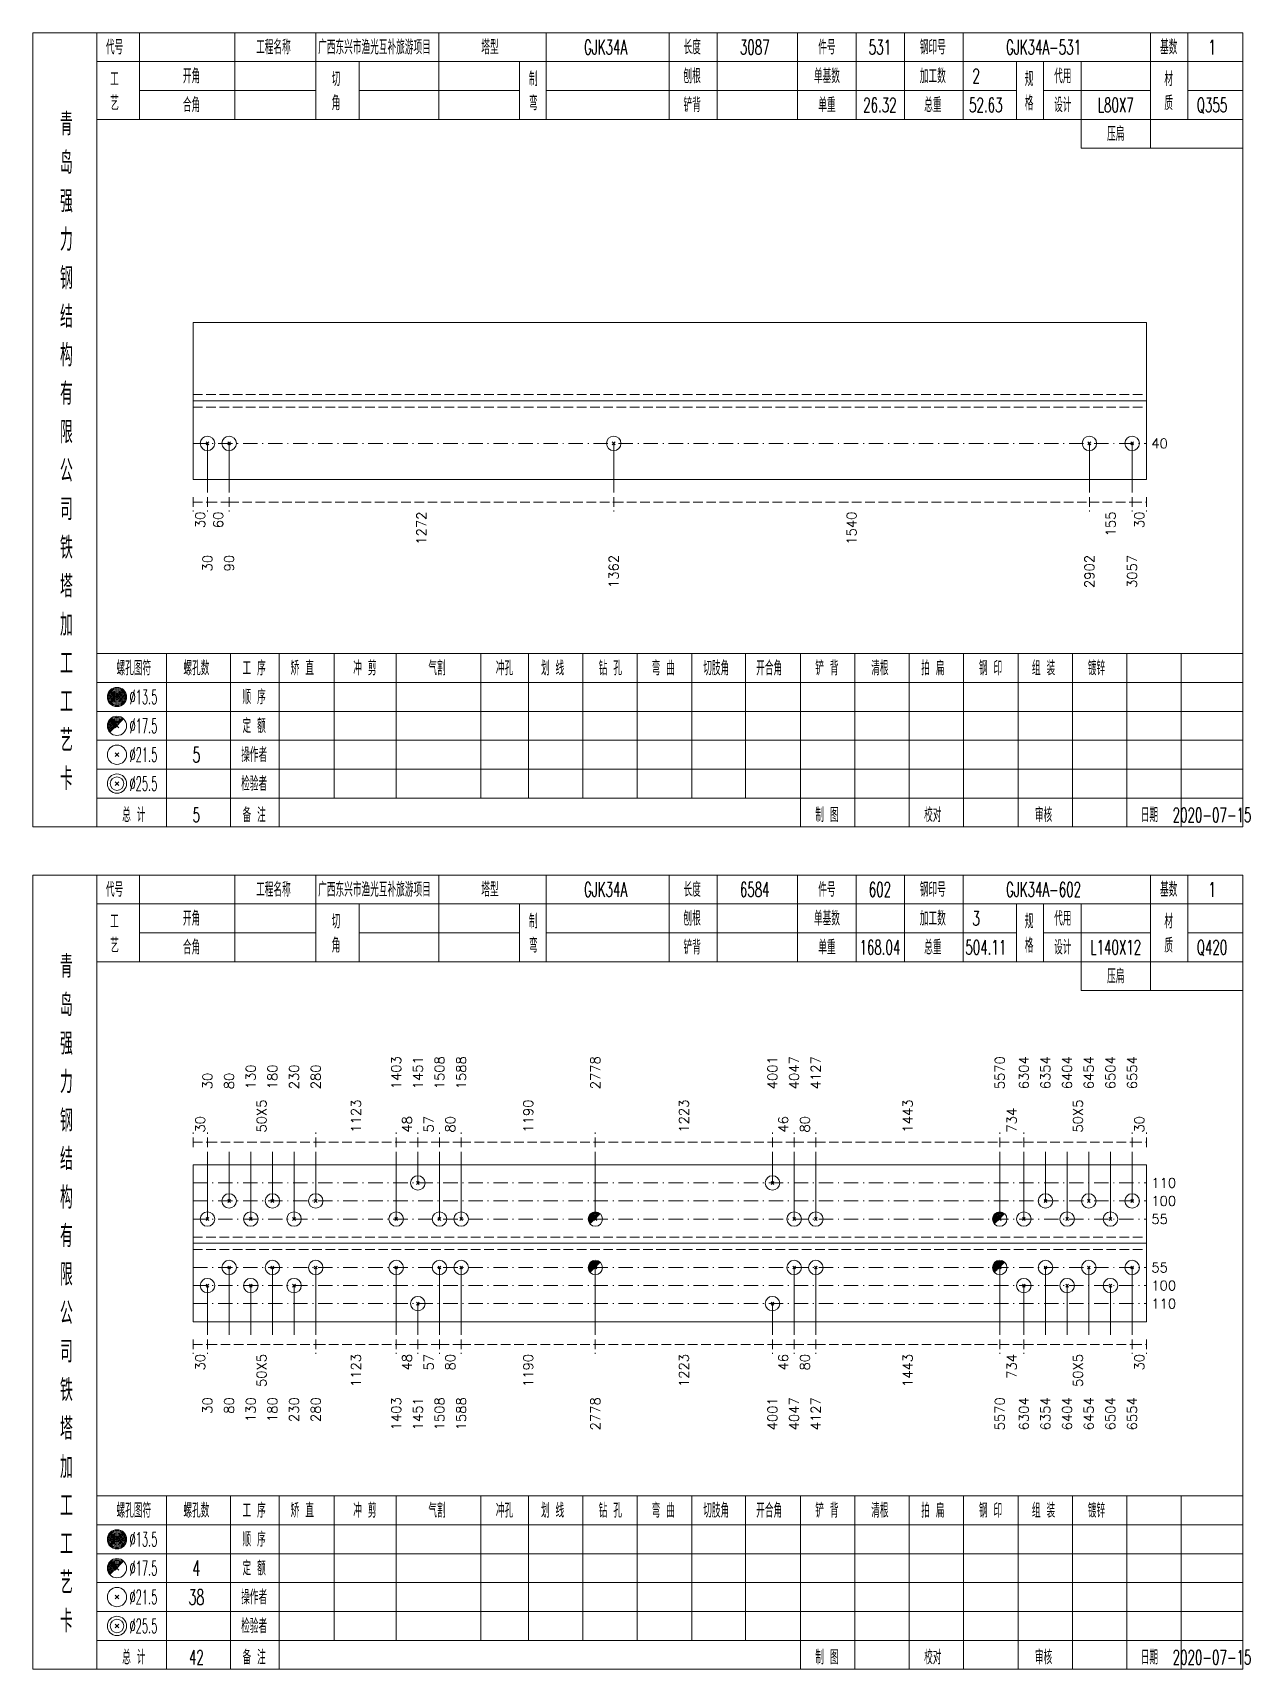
# Model space of a CAD drawing. Extents: x 0 to 2606, y -377 to 6479.
# Drawn here: x 0 to 252.9, y 3850 to 4190 of the extents above; entities that cross this region are included whole.
import ezdxf
from ezdxf.enums import TextEntityAlignment as Align

# ---------------------------------------------------------------- set-up
doc = ezdxf.new("R2010")
doc.units = 0
doc.header["$MEASUREMENT"] = 0
doc.linetypes.add('一点画线', pattern=[5.2, 3, -1, 0.2, -1])
doc.linetypes.add('虚线', pattern=[2.75, 2, -0.75])
doc.layers.get('0').update_dxf_attribs({"linetype": 'CONTINUOUS', "lineweight": 25})
doc.layers.add('1', color=7, linetype='CONTINUOUS', lineweight=25)
doc.layers.add('4', color=7, linetype='CONTINUOUS', lineweight=25)
doc.styles.get("Standard").update_dxf_attribs({"font": 'simplex.shx', "width": 0.7, "height": 3, "bigfont": 'gbhzfs.shx'})

msp = doc.modelspace()

# ---------------------------------------------------------------- linework, layer by layer
at = {"color": 7, "linetype": 'Continuous', "lineweight": 18}
for p, q in [((33.3, 4129.81), (33.3, 4097.19)), ((33.3, 4129.81), (231.4, 4129.81)), ((231.4, 4129.81), (231.4, 4097.19)), ((33.3, 4113.5), (231.4, 4113.5)), ((33.3, 3954.79), (33.3, 3922.21)), ((33.3, 3954.79), (231.4, 3954.79)), ((231.4, 3954.79), (231.4, 3922.21)), ((33.3, 3938.5), (231.4, 3938.5))]:
    msp.add_line(p, q, dxfattribs=at)
at = {"color": 1, "linetype": '虚线', "lineweight": 18}
for p, q in [((33.3, 4114.81), (231.4, 4114.81)), ((33.3, 4112.19), (231.4, 4112.19)), ((33.3, 3939.79), (231.4, 3939.79)), ((33.3, 3937.21), (231.4, 3937.21))]:
    msp.add_line(p, q, dxfattribs=at)
at = {"color": 3, "linetype": '一点画线', "lineweight": 13}
for p, q in [((33.3, 4104.69), (231.4, 4104.69)), ((33.3, 3951.04), (231.4, 3951.04)), ((33.3, 3947.29), (231.4, 3947.29)), ((33.3, 3943.54), (231.4, 3943.54)), ((33.3, 3933.46), (231.4, 3933.46)), ((33.3, 3929.71), (231.4, 3929.71)), ((33.3, 3925.96), (231.4, 3925.96))]:
    msp.add_line(p, q, dxfattribs=at)
at = {"color": 7, "linetype": 'Continuous', "lineweight": 13}
for p, q in [((36.3, 4104.69), (36.3, 4094.5)), ((40.8, 4104.69), (40.8, 4094.5)), ((120.7, 4104.69), (120.7, 4094.5)), ((219.53, 4104.69), (219.53, 4094.5)), ((228.4, 4104.69), (228.4, 4094.5)), ((36.3, 3943.54), (36.3, 3957.5)), ((40.8, 3947.29), (40.8, 3957.5)), ((45.3, 3943.54), (45.3, 3957.5)), ((49.8, 3947.29), (49.8, 3957.5)), ((54.3, 3943.54), (54.3, 3957.5)), ((58.8, 3947.29), (58.8, 3957.5)), ((75.51, 3943.54), (75.51, 3957.5)), ((80.01, 3951.04), (80.01, 3957.5)), ((84.51, 3943.54), (84.51, 3957.5)), ((89.01, 3943.54), (89.01, 3957.5)), ((116.88, 3943.54), (116.88, 3957.5)), ((153.68, 3951.04), (153.68, 3957.5)), ((158.18, 3943.54), (158.18, 3957.5)), ((162.68, 3943.54), (162.68, 3957.5)), ((200.89, 3943.54), (200.89, 3957.5)), ((205.9, 3943.54), (205.9, 3957.5)), ((210.4, 3947.29), (210.4, 3957.5)), ((214.9, 3943.54), (214.9, 3957.5)), ((219.4, 3947.29), (219.4, 3957.5)), ((223.9, 3943.54), (223.9, 3957.5)), ((228.4, 3947.29), (228.4, 3957.5)), ((79.71, 3950.74), (80.31, 3951.34)), ((80.31, 3950.74), (79.71, 3951.34)), ((153.38, 3950.74), (153.98, 3951.34)), ((153.98, 3950.74), (153.38, 3951.34)), ((40.5, 3946.99), (41.1, 3947.59)), ((41.1, 3946.99), (40.5, 3947.59)), ((49.5, 3946.99), (50.1, 3947.59)), ((50.1, 3946.99), (49.5, 3947.59)), ((58.5, 3946.99), (59.1, 3947.59)), ((59.1, 3946.99), (58.5, 3947.59)), ((210.1, 3946.99), (210.7, 3947.59)), ((210.7, 3946.99), (210.1, 3947.59)), ((219.1, 3946.99), (219.7, 3947.59)), ((219.7, 3946.99), (219.1, 3947.59)), ((228.1, 3946.99), (228.7, 3947.59)), ((228.7, 3946.99), (228.1, 3947.59)), ((36, 3943.24), (36.6, 3943.84)), ((36.6, 3943.24), (36, 3943.84)), ((45, 3943.24), (45.6, 3943.84)), ((45.6, 3943.24), (45, 3943.84)), ((54, 3943.24), (54.6, 3943.84)), ((54.6, 3943.24), (54, 3943.84)), ((75.21, 3943.24), (75.81, 3943.84)), ((75.81, 3943.24), (75.21, 3943.84)), ((84.21, 3943.24), (84.81, 3943.84)), ((84.81, 3943.24), (84.21, 3943.84)), ((88.71, 3943.24), (89.31, 3943.84)), ((89.31, 3943.24), (88.71, 3943.84)), ((157.88, 3943.24), (158.48, 3943.84)), ((158.48, 3943.24), (157.88, 3943.84)), ((162.38, 3943.24), (162.98, 3943.84)), ((162.98, 3943.24), (162.38, 3943.84)), ((205.6, 3943.24), (206.2, 3943.84)), ((206.2, 3943.24), (205.6, 3943.84)), ((214.6, 3943.24), (215.2, 3943.84)), ((215.2, 3943.24), (214.6, 3943.84)), ((223.6, 3943.24), (224.2, 3943.84)), ((224.2, 3943.24), (223.6, 3943.84)), ((40.8, 3933.46), (40.8, 3919.5)), ((49.8, 3933.46), (49.8, 3919.5)), ((58.8, 3933.46), (58.8, 3919.5)), ((75.51, 3933.46), (75.51, 3919.5)), ((84.51, 3933.46), (84.51, 3919.5)), ((89.01, 3933.46), (89.01, 3919.5)), ((116.88, 3933.46), (116.88, 3919.5)), ((158.18, 3933.46), (158.18, 3919.5)), ((162.68, 3933.46), (162.68, 3919.5)), ((200.89, 3933.46), (200.89, 3919.5)), ((210.4, 3933.46), (210.4, 3919.5)), ((219.4, 3933.46), (219.4, 3919.5)), ((228.4, 3933.46), (228.4, 3919.5)), ((36.3, 3929.71), (36.3, 3919.5)), ((45.3, 3929.71), (45.3, 3919.5)), ((54.3, 3929.71), (54.3, 3919.5)), ((205.9, 3929.71), (205.9, 3919.5)), ((214.9, 3929.71), (214.9, 3919.5)), ((223.9, 3929.71), (223.9, 3919.5)), ((80.01, 3925.96), (80.01, 3919.5)), ((153.68, 3925.96), (153.68, 3919.5))]:
    msp.add_line(p, q, dxfattribs=at)
at = {"color": 8, "linetype": '虚线', "lineweight": 9}
for p, q in [((33.3, 4093.5), (33.3, 4090.5)), ((33.3, 4092.5), (36.3, 4092.5)), ((36.3, 4093.5), (36.3, 4090.5)), ((36.3, 4093.5), (36.3, 4090.5)), ((36.3, 4092.5), (40.8, 4092.5)), ((40.8, 4093.5), (40.8, 4090.5)), ((40.8, 4093.5), (40.8, 4090.5)), ((40.8, 4092.5), (120.7, 4092.5)), ((120.7, 4093.5), (120.7, 4090.5)), ((120.7, 4093.5), (120.7, 4090.5)), ((120.7, 4092.5), (219.53, 4092.5)), ((219.53, 4093.5), (219.53, 4090.5)), ((219.53, 4093.5), (219.53, 4090.5)), ((219.53, 4092.5), (228.4, 4092.5)), ((228.4, 4093.5), (228.4, 4090.5)), ((228.4, 4093.5), (228.4, 4090.5)), ((228.4, 4092.5), (231.4, 4092.5)), ((231.4, 4093.5), (231.4, 4090.5)), ((33.3, 3958.5), (33.3, 3961.5)), ((36.3, 3958.5), (36.3, 3961.5)), ((36.3, 3958.5), (36.3, 3961.5)), ((58.8, 3958.5), (58.8, 3961.5)), ((58.8, 3958.5), (58.8, 3961.5)), ((75.51, 3958.5), (75.51, 3961.5)), ((75.51, 3958.5), (75.51, 3961.5)), ((80.01, 3958.5), (80.01, 3961.5)), ((80.01, 3958.5), (80.01, 3961.5)), ((84.51, 3958.5), (84.51, 3961.5)), ((84.51, 3958.5), (84.51, 3961.5)), ((89.01, 3958.5), (89.01, 3961.5)), ((89.01, 3958.5), (89.01, 3961.5)), ((116.88, 3958.5), (116.88, 3961.5)), ((116.88, 3958.5), (116.88, 3961.5)), ((153.68, 3958.5), (153.68, 3961.5)), ((153.68, 3958.5), (153.68, 3961.5)), ((158.18, 3958.5), (158.18, 3961.5)), ((158.18, 3958.5), (158.18, 3961.5)), ((162.68, 3958.5), (162.68, 3961.5)), ((162.68, 3958.5), (162.68, 3961.5)), ((200.89, 3958.5), (200.89, 3961.5)), ((200.89, 3958.5), (200.89, 3961.5)), ((205.9, 3958.5), (205.9, 3961.5)), ((205.9, 3958.5), (205.9, 3961.5)), ((228.4, 3958.5), (228.4, 3961.5)), ((228.4, 3958.5), (228.4, 3961.5)), ((231.4, 3958.5), (231.4, 3961.5)), ((33.3, 3959.5), (36.3, 3959.5)), ((36.3, 3959.5), (58.8, 3959.5)), ((58.8, 3959.5), (75.51, 3959.5)), ((75.51, 3959.5), (80.01, 3959.5)), ((80.01, 3959.5), (84.51, 3959.5)), ((84.51, 3959.5), (89.01, 3959.5)), ((89.01, 3959.5), (116.88, 3959.5)), ((116.88, 3959.5), (153.68, 3959.5)), ((153.68, 3959.5), (158.18, 3959.5)), ((158.18, 3959.5), (162.68, 3959.5)), ((162.68, 3959.5), (200.89, 3959.5)), ((200.89, 3959.5), (205.9, 3959.5)), ((205.9, 3959.5), (228.4, 3959.5)), ((228.4, 3959.5), (231.4, 3959.5)), ((33.3, 3918.5), (33.3, 3915.5)), ((33.3, 3917.5), (36.3, 3917.5)), ((36.3, 3918.5), (36.3, 3915.5)), ((36.3, 3918.5), (36.3, 3915.5)), ((36.3, 3917.5), (58.8, 3917.5)), ((58.8, 3918.5), (58.8, 3915.5)), ((58.8, 3918.5), (58.8, 3915.5)), ((58.8, 3917.5), (75.51, 3917.5)), ((75.51, 3918.5), (75.51, 3915.5)), ((75.51, 3918.5), (75.51, 3915.5)), ((75.51, 3917.5), (80.01, 3917.5)), ((80.01, 3918.5), (80.01, 3915.5)), ((80.01, 3918.5), (80.01, 3915.5)), ((80.01, 3917.5), (84.51, 3917.5)), ((84.51, 3918.5), (84.51, 3915.5)), ((84.51, 3918.5), (84.51, 3915.5)), ((84.51, 3917.5), (89.01, 3917.5)), ((89.01, 3918.5), (89.01, 3915.5)), ((89.01, 3918.5), (89.01, 3915.5)), ((89.01, 3917.5), (116.88, 3917.5)), ((116.88, 3918.5), (116.88, 3915.5)), ((116.88, 3918.5), (116.88, 3915.5)), ((116.88, 3917.5), (153.68, 3917.5)), ((153.68, 3918.5), (153.68, 3915.5)), ((153.68, 3918.5), (153.68, 3915.5)), ((153.68, 3917.5), (158.18, 3917.5)), ((158.18, 3918.5), (158.18, 3915.5)), ((158.18, 3918.5), (158.18, 3915.5)), ((158.18, 3917.5), (162.68, 3917.5)), ((162.68, 3918.5), (162.68, 3915.5)), ((162.68, 3918.5), (162.68, 3915.5)), ((162.68, 3917.5), (200.89, 3917.5)), ((200.89, 3918.5), (200.89, 3915.5)), ((200.89, 3918.5), (200.89, 3915.5)), ((200.89, 3917.5), (205.9, 3917.5)), ((205.9, 3918.5), (205.9, 3915.5)), ((205.9, 3918.5), (205.9, 3915.5)), ((205.9, 3917.5), (228.4, 3917.5)), ((228.4, 3918.5), (228.4, 3915.5)), ((228.4, 3918.5), (228.4, 3915.5)), ((228.4, 3917.5), (231.4, 3917.5)), ((231.4, 3918.5), (231.4, 3915.5))]:
    msp.add_line(p, q, dxfattribs=at)
at = {"color": 7, "linetype": 'Continuous', "lineweight": 0}
for p, q in [((116.58, 3943.24), (117.18, 3943.84)), ((116.58, 3943.84), (117.18, 3943.24)), ((200.59, 3943.24), (201.19, 3943.84)), ((200.59, 3943.84), (201.19, 3943.24))]:
    msp.add_line(p, q, dxfattribs=at)
at = {"color": 7, "linetype": 'Continuous', "lineweight": 13}
for centre in [(80.01, 3951.04), (153.68, 3951.04), (40.8, 3947.29), (49.8, 3947.29), (58.8, 3947.29), (210.4, 3947.29), (219.4, 3947.29), (228.4, 3947.29), (36.3, 3943.54), (45.3, 3943.54), (54.3, 3943.54), (75.51, 3943.54), (84.51, 3943.54), (89.01, 3943.54), (116.88, 3943.54), (158.18, 3943.54), (162.68, 3943.54), (200.89, 3943.54), (205.9, 3943.54), (214.9, 3943.54), (223.9, 3943.54)]:
    msp.add_circle(centre, 1.5, dxfattribs=at)
for centre, radius in [((116.88, 3943.54), 1.35), ((116.88, 3943.54), 1.2), ((116.88, 3943.54), 1.05), ((116.88, 3943.54), 0.9), ((116.88, 3943.54), 0.75), ((116.88, 3943.54), 0.6), ((200.89, 3943.54), 1.35), ((200.89, 3943.54), 1.2), ((200.89, 3943.54), 1.05), ((200.89, 3943.54), 0.9), ((200.89, 3943.54), 0.75), ((200.89, 3943.54), 0.6), ((116.88, 3943.54), 0.45), ((116.88, 3943.54), 0.3), ((116.88, 3943.54), 0.15), ((200.89, 3943.54), 0.45), ((200.89, 3943.54), 0.3), ((200.89, 3943.54), 0.15)]:
    msp.add_arc(centre, radius, 45, 225, dxfattribs=at)
at = {"layer": '1', "color": 7, "linetype": 'Continuous', "lineweight": 13}
for p, q in [((36, 4104.39), (36.6, 4104.99)), ((36.6, 4104.39), (36, 4104.99)), ((40.5, 4104.39), (41.1, 4104.99)), ((41.1, 4104.39), (40.5, 4104.99)), ((120.4, 4104.39), (121, 4104.99)), ((121, 4104.39), (120.4, 4104.99)), ((219.23, 4104.39), (219.83, 4104.99)), ((219.83, 4104.39), (219.23, 4104.99)), ((228.1, 4104.39), (228.7, 4104.99)), ((228.7, 4104.39), (228.1, 4104.99)), ((40.5, 3933.16), (41.1, 3933.76)), ((41.1, 3933.16), (40.5, 3933.76)), ((49.5, 3933.16), (50.1, 3933.76)), ((50.1, 3933.16), (49.5, 3933.76)), ((58.5, 3933.16), (59.1, 3933.76)), ((59.1, 3933.16), (58.5, 3933.76)), ((75.21, 3933.16), (75.81, 3933.76)), ((75.81, 3933.16), (75.21, 3933.76)), ((84.21, 3933.16), (84.81, 3933.76)), ((84.81, 3933.16), (84.21, 3933.76)), ((88.71, 3933.16), (89.31, 3933.76)), ((89.31, 3933.16), (88.71, 3933.76)), ((157.88, 3933.16), (158.48, 3933.76)), ((158.48, 3933.16), (157.88, 3933.76)), ((162.38, 3933.16), (162.98, 3933.76)), ((162.98, 3933.16), (162.38, 3933.76)), ((210.1, 3933.16), (210.7, 3933.76)), ((210.7, 3933.16), (210.1, 3933.76)), ((219.1, 3933.16), (219.7, 3933.76)), ((219.7, 3933.16), (219.1, 3933.76)), ((228.1, 3933.16), (228.7, 3933.76)), ((228.7, 3933.16), (228.1, 3933.76)), ((36, 3929.41), (36.6, 3930.01)), ((36.6, 3929.41), (36, 3930.01)), ((45, 3929.41), (45.6, 3930.01)), ((45.6, 3929.41), (45, 3930.01)), ((54, 3929.41), (54.6, 3930.01)), ((54.6, 3929.41), (54, 3930.01)), ((205.6, 3929.41), (206.2, 3930.01)), ((206.2, 3929.41), (205.6, 3930.01)), ((214.6, 3929.41), (215.2, 3930.01)), ((215.2, 3929.41), (214.6, 3930.01)), ((223.6, 3929.41), (224.2, 3930.01)), ((224.2, 3929.41), (223.6, 3930.01)), ((79.71, 3925.66), (80.31, 3926.26)), ((80.31, 3925.66), (79.71, 3926.26)), ((153.38, 3925.66), (153.98, 3926.26)), ((153.98, 3925.66), (153.38, 3926.26))]:
    msp.add_line(p, q, dxfattribs=at)
at = {"layer": '1', "color": 7, "linetype": 'Continuous', "lineweight": 18}
for p, q in [((33.3, 4097.19), (231.4, 4097.19)), ((33.3, 3922.21), (231.4, 3922.21))]:
    msp.add_line(p, q, dxfattribs=at)
at = {"layer": '1', "color": 7, "linetype": 'Continuous', "lineweight": 0}
for p, q in [((116.58, 3933.16), (117.18, 3933.76)), ((116.58, 3933.76), (117.18, 3933.16)), ((200.59, 3933.16), (201.19, 3933.76)), ((200.59, 3933.76), (201.19, 3933.16))]:
    msp.add_line(p, q, dxfattribs=at)
at = {"layer": '1', "color": 7, "linetype": 'Continuous', "lineweight": 13}
for centre in [(36.3, 4104.69), (40.8, 4104.69), (120.7, 4104.69), (219.53, 4104.69), (228.4, 4104.69), (40.8, 3933.46), (49.8, 3933.46), (58.8, 3933.46), (75.51, 3933.46), (84.51, 3933.46), (89.01, 3933.46), (116.88, 3933.46), (158.18, 3933.46), (162.68, 3933.46), (200.89, 3933.46), (210.4, 3933.46), (219.4, 3933.46), (228.4, 3933.46), (36.3, 3929.71), (45.3, 3929.71), (54.3, 3929.71), (205.9, 3929.71), (214.9, 3929.71), (223.9, 3929.71), (80.01, 3925.96), (153.68, 3925.96)]:
    msp.add_circle(centre, 1.5, dxfattribs=at)
for centre, radius in [((116.88, 3933.46), 1.35), ((116.88, 3933.46), 1.2), ((116.88, 3933.46), 1.05), ((116.88, 3933.46), 0.9), ((116.88, 3933.46), 0.75), ((116.88, 3933.46), 0.6), ((116.88, 3933.46), 0.45), ((200.89, 3933.46), 1.35), ((200.89, 3933.46), 1.2), ((200.89, 3933.46), 1.05), ((200.89, 3933.46), 0.9), ((200.89, 3933.46), 0.75), ((200.89, 3933.46), 0.6), ((200.89, 3933.46), 0.45), ((116.88, 3933.46), 0.3), ((116.88, 3933.46), 0.15), ((200.89, 3933.46), 0.3), ((200.89, 3933.46), 0.15)]:
    msp.add_arc(centre, radius, 45, 225, dxfattribs=at)
at = {"layer": '4', "color": 1, "linetype": 'Continuous', "lineweight": 18}
for p, q in [((13.3, 4025), (13.3, 4190)), ((22.2, 4172), (22.2, 4190)), ((42, 4172), (42, 4190)), ((58.8, 4172), (58.8, 4190)), ((84.4, 4172), (84.4, 4190)), ((106.7, 4172), (106.7, 4190)), ((132.2, 4172), (132.2, 4190)), ((142.2, 4172), (142.2, 4190)), ((158.9, 4172), (158.9, 4190)), ((171.1, 4172), (171.1, 4190)), ((181.1, 4172), (181.1, 4190)), ((193.3, 4172), (193.3, 4190)), ((232.2, 4166), (232.2, 4190)), ((240, 4172), (240, 4190)), ((13.3, 4184), (251.4, 4184)), ((67.8, 4172), (67.8, 4184)), ((101.1, 4172), (101.1, 4184)), ((204.4, 4172), (204.4, 4184)), ((210, 4172), (210, 4184)), ((217.8, 4166), (217.8, 4184)), ((22.2, 4178), (58.8, 4178)), ((67.8, 4178), (101.1, 4178)), ((106.7, 4178), (204.4, 4178)), ((210, 4178), (232.2, 4178)), ((240, 4178), (251.4, 4178)), ((13.3, 4172), (251.4, 4172)), ((217.8, 4166), (251.4, 4166)), ((13.3, 4061), (251.4, 4061)), ((27.8, 4025), (27.8, 4061)), ((41.1, 4025), (41.1, 4061)), ((51.2, 4025), (51.2, 4061)), ((62.6, 4031), (62.6, 4061)), ((75.5, 4031), (75.5, 4061)), ((93.1, 4031), (93.1, 4061)), ((103, 4031), (103, 4061)), ((114.3, 4031), (114.3, 4061)), ((125.6, 4031), (125.6, 4061)), ((136.9, 4031), (136.9, 4061)), ((148.1, 4031), (148.1, 4061)), ((159.5, 4031), (159.5, 4061)), ((170.8, 4031), (170.8, 4061)), ((182.1, 4031), (182.1, 4061)), ((193.4, 4031), (193.4, 4061)), ((204.7, 4031), (204.7, 4061)), ((216, 4031), (216, 4061)), ((227.3, 4031), (227.3, 4061)), ((238.6, 4031), (238.6, 4061)), ((13.3, 4055), (251.4, 4055)), ((13.3, 4049), (251.4, 4049)), ((13.3, 4043), (251.4, 4043)), ((13.3, 4037), (251.4, 4037)), ((13.3, 4031), (251.4, 4031)), ((159.5, 4025), (159.5, 4031)), ((170.8, 4025), (170.8, 4031)), ((182.1, 4025), (182.1, 4031)), ((193.4, 4025), (193.4, 4031)), ((204.7, 4025), (204.7, 4031)), ((216, 4025), (216, 4031)), ((227.3, 4025), (227.3, 4031)), ((238.6, 4025), (238.6, 4031)), ((13.3, 3850), (13.3, 4015)), ((22.2, 3997), (22.2, 4015)), ((42, 3997), (42, 4015)), ((58.8, 3997), (58.8, 4015)), ((84.4, 3997), (84.4, 4015)), ((106.7, 3997), (106.7, 4015)), ((132.2, 3997), (132.2, 4015)), ((142.2, 3997), (142.2, 4015)), ((158.9, 3997), (158.9, 4015)), ((171.1, 3997), (171.1, 4015)), ((181.1, 3997), (181.1, 4015)), ((193.3, 3997), (193.3, 4015)), ((232.2, 3991), (232.2, 4015)), ((240, 3997), (240, 4015)), ((13.3, 4009), (251.4, 4009)), ((67.8, 3997), (67.8, 4009)), ((101.1, 3997), (101.1, 4009)), ((204.4, 3997), (204.4, 4009)), ((210, 3997), (210, 4009)), ((217.8, 3991), (217.8, 4009)), ((22.2, 4003), (58.8, 4003)), ((67.8, 4003), (101.1, 4003)), ((106.7, 4003), (204.4, 4003)), ((210, 4003), (232.2, 4003)), ((240, 4003), (251.4, 4003)), ((13.3, 3997), (251.4, 3997)), ((217.8, 3991), (251.4, 3991)), ((13.3, 3886), (251.4, 3886)), ((27.8, 3850), (27.8, 3886)), ((41.1, 3850), (41.1, 3886)), ((51.2, 3850), (51.2, 3886)), ((62.6, 3856), (62.6, 3886)), ((75.5, 3856), (75.5, 3886)), ((93.1, 3856), (93.1, 3886)), ((103, 3856), (103, 3886)), ((114.3, 3856), (114.3, 3886)), ((125.6, 3856), (125.6, 3886)), ((136.9, 3856), (136.9, 3886)), ((148.1, 3856), (148.1, 3886)), ((159.5, 3856), (159.5, 3886)), ((170.8, 3856), (170.8, 3886)), ((182.1, 3856), (182.1, 3886)), ((193.4, 3856), (193.4, 3886)), ((204.7, 3856), (204.7, 3886)), ((216, 3856), (216, 3886)), ((227.3, 3856), (227.3, 3886)), ((238.6, 3856), (238.6, 3886)), ((13.3, 3880), (251.4, 3880)), ((13.3, 3874), (251.4, 3874)), ((13.3, 3868), (251.4, 3868)), ((13.3, 3862), (251.4, 3862)), ((13.3, 3856), (251.4, 3856)), ((159.5, 3850), (159.5, 3856)), ((170.8, 3850), (170.8, 3856)), ((182.1, 3850), (182.1, 3856)), ((193.4, 3850), (193.4, 3856)), ((204.7, 3850), (204.7, 3856)), ((216, 3850), (216, 3856)), ((227.3, 3850), (227.3, 3856)), ((238.6, 3850), (238.6, 3856))]:
    msp.add_line(p, q, dxfattribs=at)
at = {"layer": '4', "color": 7, "linetype": 'Continuous', "lineweight": 13}
for p, q in [((17.3, 4051.8), (17.7, 4052.2)), ((17.7, 4051.8), (17.3, 4052.2)), ((17.1, 4039.6), (17.9, 4040.4)), ((17.9, 4039.6), (17.1, 4040.4)), ((17.1, 4033.6), (17.9, 4034.4)), ((17.9, 4033.6), (17.1, 4034.4)), ((17.3, 3876.8), (17.7, 3877.2)), ((17.7, 3876.8), (17.3, 3877.2)), ((17.1, 3864.6), (17.9, 3865.4)), ((17.9, 3864.6), (17.1, 3865.4)), ((17.1, 3858.6), (17.9, 3859.4)), ((17.9, 3858.6), (17.1, 3859.4))]:
    msp.add_line(p, q, dxfattribs=at)
at = {"layer": '4', "color": 7, "linetype": 'Continuous', "lineweight": 0}
for p, q in [((17.1, 4045.6), (17.9, 4046.4)), ((17.1, 4046.4), (17.9, 4045.6)), ((17.1, 3870.6), (17.9, 3871.4)), ((17.1, 3871.4), (17.9, 3870.6))]:
    msp.add_line(p, q, dxfattribs=at)
at = {"layer": '4', "color": 1, "linetype": 'Continuous', "lineweight": 18}
for points in [[(0, 4190), (0, 4025), (251.4, 4025), (251.4, 4190)], [(0, 4015), (0, 3850), (251.4, 3850), (251.4, 4015)]]:
    msp.add_lwpolyline(points, close=True, dxfattribs=at)
at = {"layer": '4', "color": 7, "linetype": 'Continuous', "lineweight": 13}
for centre, radius in [((17.5, 4052), 2), ((17.5, 4052), 1.8), ((17.5, 4052), 1.6), ((17.5, 4052), 1.4), ((17.5, 4052), 1.2), ((17.5, 4052), 1), ((17.5, 4052), 0.8), ((17.5, 4052), 0.6), ((17.5, 4052), 0.4), ((17.5, 4052), 0.2), ((17.5, 4046), 2), ((17.5, 4040), 2), ((17.5, 4034), 2), ((17.5, 4034), 1.4), ((17.5, 3877), 2), ((17.5, 3877), 1.8), ((17.5, 3877), 1.6), ((17.5, 3877), 1.4), ((17.5, 3877), 1.2), ((17.5, 3877), 1), ((17.5, 3877), 0.8), ((17.5, 3877), 0.6), ((17.5, 3877), 0.4), ((17.5, 3877), 0.2), ((17.5, 3871), 2), ((17.5, 3865), 2), ((17.5, 3859), 2), ((17.5, 3859), 1.4)]:
    msp.add_circle(centre, radius, dxfattribs=at)
for centre, radius in [((17.5, 4046), 1.8), ((17.5, 4046), 1.6), ((17.5, 4046), 1.4), ((17.5, 4046), 1.2), ((17.5, 4046), 1), ((17.5, 4046), 0.8), ((17.5, 4046), 0.6), ((17.5, 4046), 0.4), ((17.5, 4046), 0.2), ((17.5, 3871), 1.8), ((17.5, 3871), 1.6), ((17.5, 3871), 1.4), ((17.5, 3871), 1.2), ((17.5, 3871), 1), ((17.5, 3871), 0.8), ((17.5, 3871), 0.6), ((17.5, 3871), 0.4), ((17.5, 3871), 0.2)]:
    msp.add_arc(centre, radius, 45, 225, dxfattribs=at)

# ---------------------------------------------------------------- texts
at = {"color": 7, "linetype": 'Continuous', "lineweight": 13}
for s, p in [('40', (232.4, 4104.69)), ('110', (232.4, 3951.04)), ('100', (232.4, 3947.29)), ('55', (232.4, 3943.54)), ('55', (232.4, 3933.46)), ('100', (232.4, 3929.71)), ('110', (232.4, 3925.96))]:
    msp.add_text(s, height=2, dxfattribs=at).set_placement(p, align=Align.MIDDLE_LEFT)
at = {"color": 8, "linetype": 'Continuous', "lineweight": 9}
for s, p in [('30', (34.8, 4090.5)), ('60', (38.55, 4090.5)), ('1272', (80.75, 4090.5)), ('1540', (170.12, 4090.5)), ('155', (223.96, 4090.5)), ('30', (229.9, 4090.5)), ('30', (34.8, 3915.5)), ('50X5', (47.55, 3915.5)), ('1123', (67.16, 3915.5)), ('48', (77.76, 3915.5)), ('57', (82.26, 3915.5)), ('80', (86.76, 3915.5)), ('1190', (102.95, 3915.5)), ('1223', (135.28, 3915.5)), ('46', (155.93, 3915.5)), ('80', (160.43, 3915.5)), ('1443', (181.79, 3915.5)), ('734', (203.4, 3915.5)), ('50X5', (217.15, 3915.5)), ('30', (229.9, 3915.5))]:
    msp.add_text(s, height=2, rotation=90, dxfattribs=at).set_placement(p, align=Align.MIDDLE_RIGHT)
at = {"color": 7, "linetype": 'Continuous', "lineweight": 13}
for s, p in [('130', (45.3, 3970.5)), ('180', (49.8, 3970.5)), ('230', (54.3, 3970.5)), ('280', (58.8, 3970.5)), ('1403', (75.51, 3970.5)), ('1451', (80.01, 3970.5)), ('1508', (84.51, 3970.5)), ('1588', (89.01, 3970.5)), ('2778', (116.88, 3970.5)), ('4001', (153.68, 3970.5)), ('4047', (158.18, 3970.5)), ('4127', (162.68, 3970.5)), ('5570', (200.89, 3970.5)), ('6304', (205.9, 3970.5)), ('6354', (210.4, 3970.5)), ('6404', (214.9, 3970.5)), ('6454', (219.4, 3970.5)), ('6504', (223.9, 3970.5)), ('6554', (228.4, 3970.5)), ('30', (36.3, 3970.5)), ('80', (40.8, 3970.5))]:
    msp.add_text(s, height=2, rotation=90, dxfattribs=at).set_placement(p, align=Align.MIDDLE_LEFT)
at = {"color": 8, "linetype": 'Continuous', "lineweight": 9}
for s, p in [('50X5', (47.55, 3961.5)), ('1123', (67.16, 3961.5)), ('1190', (102.95, 3961.5)), ('1223', (135.28, 3961.5)), ('1443', (181.79, 3961.5)), ('50X5', (217.15, 3961.5)), ('30', (34.8, 3961.5)), ('48', (77.76, 3961.5)), ('57', (82.26, 3961.5)), ('80', (86.76, 3961.5)), ('46', (155.93, 3961.5)), ('80', (160.43, 3961.5)), ('734', (203.4, 3961.5)), ('30', (229.9, 3961.5))]:
    msp.add_text(s, height=2, rotation=90, dxfattribs=at).set_placement(p, align=Align.MIDDLE_LEFT)
at = {"layer": '1', "color": 7, "linetype": 'Continuous', "lineweight": 13}
for s, p in [('30', (36.3, 4081.5)), ('90', (40.8, 4081.5)), ('1362', (120.7, 4081.5)), ('2902', (219.53, 4081.5)), ('3057', (228.4, 4081.5)), ('30', (36.3, 3906.5)), ('80', (40.8, 3906.5)), ('130', (45.3, 3906.5)), ('180', (49.8, 3906.5)), ('230', (54.3, 3906.5)), ('280', (58.8, 3906.5)), ('1403', (75.51, 3906.5)), ('1451', (80.01, 3906.5)), ('1508', (84.51, 3906.5)), ('1588', (89.01, 3906.5)), ('2778', (116.88, 3906.5)), ('4001', (153.68, 3906.5)), ('4047', (158.18, 3906.5)), ('4127', (162.68, 3906.5)), ('5570', (200.89, 3906.5)), ('6304', (205.9, 3906.5)), ('6354', (210.4, 3906.5)), ('6404', (214.9, 3906.5)), ('6454', (219.4, 3906.5)), ('6504', (223.9, 3906.5)), ('6554', (228.4, 3906.5))]:
    msp.add_text(s, height=2, rotation=90, dxfattribs=at).set_placement(p, align=Align.MIDDLE_RIGHT)
at = {"layer": '4', "color": 1, "linetype": 'Continuous', "lineweight": 13}
for s, height, width, p in [('工程名称', 3, 0.6, (50, 4187)), ('广西东兴市渔光互补旅游项目', 3, 0.6, (71, 4187)), ('塔型', 3, 0.6, (95, 4187)), ('长度', 3, 0.6, (137, 4187)), ('钢印号', 3, 0.6, (187, 4187)), ('基数', 3, 0.6, (236, 4187)), ('代号', 3, 0.6, (17, 4187)), ('GJK34A', 3, 0.6, (119, 4187)), ('3087', 3, 0.6, (150, 4187)), ('件号', 3, 0.6, (165, 4187)), ('531', 3, 0.6, (176, 4187)), ('GJK34A-531', 3, 0.6, (210, 4187)), ('1', 3, 0.6, (245, 4187)), ('开角', 3, 0.6, (33, 4181)), ('切', 3, 0.6, (63, 4180.4)), ('制', 3, 0.6, (104, 4180.4)), ('刨根', 3, 0.6, (137, 4181)), ('单基数', 3, 0.6, (165, 4181)), ('加工数', 3, 0.6, (187, 4181)), ('2', 3, 0.6, (196, 4181)), ('规', 3, 0.6, (207, 4180.4)), ('代用', 3, 0.6, (214, 4181)), ('材', 3, 0.6, (236, 4180.4)), ('工', 3, 0.6, (17, 4180.4)), ('艺', 3, 0.6, (17, 4175.4)), ('合角', 3, 0.6, (33, 4175)), ('角', 3, 0.6, (63, 4175.4)), ('弯', 3, 0.6, (104, 4175.4)), ('铲背', 3, 0.6, (137, 4175)), ('单重', 3, 0.6, (165, 4175)), ('26.32', 3, 0.6, (176, 4175)), ('总重', 3, 0.6, (187, 4175)), ('52.63', 3, 0.6, (198, 4175)), ('格', 3, 0.6, (207, 4175.4)), ('设计', 3, 0.6, (214, 4175)), ('L80X7', 3, 0.6, (225, 4175)), ('质', 3, 0.6, (236, 4175.4)), ('Q355', 3, 0.6, (245, 4175)), ('青', 4.6, 0.8, (7, 4171)), ('压扁', 3, 0.6, (225, 4169)), ('岛', 4.6, 0.8, (7, 4163)), ('强', 4.6, 0.8, (7, 4155)), ('力', 4.6, 0.8, (7, 4147)), ('钢', 4.6, 0.8, (7, 4139)), ('结', 4.6, 0.8, (7, 4131)), ('构', 4.6, 0.8, (7, 4123)), ('有', 4.6, 0.8, (7, 4115)), ('限', 4.6, 0.8, (7, 4107)), ('公', 4.6, 0.8, (7, 4099)), ('司', 4.6, 0.8, (7, 4091)), ('铁', 4.6, 0.8, (7, 4083)), ('塔', 4.6, 0.8, (7, 4075)), ('加', 4.6, 0.8, (7, 4067)), ('工', 4.6, 0.8, (7, 4059)), ('螺孔图符', 3, 0.6, (21, 4058)), ('螺孔数', 3, 0.6, (34, 4058)), ('工 序', 3, 0.6, (46, 4058)), ('矫 直', 3, 0.6, (56, 4058)), ('冲 剪', 3, 0.6, (69, 4058)), ('气割', 3, 0.6, (84, 4058)), ('冲孔', 3, 0.6, (98, 4058)), ('划 线', 3, 0.6, (108, 4058)), ('钻 孔', 3, 0.6, (120, 4058)), ('弯 曲', 3, 0.6, (131, 4058)), ('切肢角', 3, 0.6, (142, 4058)), ('开合角', 3, 0.6, (153, 4058)), ('铲 背', 3, 0.6, (165, 4058)), ('清根', 3, 0.6, (176, 4058)), ('拍 扁', 3, 0.6, (187, 4058)), ('钢 印', 3, 0.6, (199, 4058)), ('组 装', 3, 0.6, (210, 4058)), ('镀锌', 3, 0.6, (221, 4058)), ('工', 4.6, 0.8, (7, 4051)), ('%%C13.5', 3, 0.5, (23, 4052)), ('顺 序', 3, 0.6, (46, 4052)), ('%%C17.5', 3, 0.5, (23, 4046)), ('定 额', 3, 0.6, (46, 4046)), ('艺', 4.6, 0.8, (7, 4043)), ('%%C21.5', 3, 0.5, (23, 4040)), ('5', 3.2, 0.6, (34, 4040)), ('操作者', 3, 0.6, (46, 4040)), ('卡', 4.6, 0.8, (7, 4035)), ('检验者', 3, 0.6, (46, 4034)), ('%%C25.5', 3, 0.5, (23, 4034)), ('总 计', 3, 0.6, (21, 4027.5)), ('5', 3, 0.6, (34, 4027.5)), ('备 注', 3, 0.6, (46, 4027.5)), ('制 图', 3, 0.6, (165, 4027.5)), ('校对', 3, 0.6, (187, 4027.5)), ('审核', 3, 0.6, (210, 4027.5)), ('日期', 3, 0.6, (232, 4027.5)), ('2020-07-15', 3, 0.6, (245, 4027.5)), ('代号', 3, 0.6, (17, 4012)), ('工程名称', 3, 0.6, (50, 4012)), ('广西东兴市渔光互补旅游项目', 3, 0.6, (71, 4012)), ('塔型', 3, 0.6, (95, 4012)), ('GJK34A', 3, 0.6, (119, 4012)), ('长度', 3, 0.6, (137, 4012)), ('6584', 3, 0.6, (150, 4012)), ('件号', 3, 0.6, (165, 4012)), ('602', 3, 0.6, (176, 4012)), ('钢印号', 3, 0.6, (187, 4012)), ('GJK34A-602', 3, 0.6, (210, 4012)), ('基数', 3, 0.6, (236, 4012)), ('1', 3, 0.6, (245, 4012)), ('工', 3, 0.6, (17, 4005.4)), ('开角', 3, 0.6, (33, 4006)), ('切', 3, 0.6, (63, 4005.4)), ('制', 3, 0.6, (104, 4005.4)), ('刨根', 3, 0.6, (137, 4006)), ('单基数', 3, 0.6, (165, 4006)), ('加工数', 3, 0.6, (187, 4006)), ('3', 3, 0.6, (196, 4006)), ('规', 3, 0.6, (207, 4005.4)), ('代用', 3, 0.6, (214, 4006)), ('材', 3, 0.6, (236, 4005.4)), ('艺', 3, 0.6, (17, 4000.4)), ('合角', 3, 0.6, (33, 4000)), ('角', 3, 0.6, (63, 4000.4)), ('弯', 3, 0.6, (104, 4000.4)), ('铲背', 3, 0.6, (137, 4000)), ('总重', 3, 0.6, (187, 4000)), ('格', 3, 0.6, (207, 4000.4)), ('设计', 3, 0.6, (214, 4000)), ('质', 3, 0.6, (236, 4000.4)), ('青', 4.6, 0.8, (7, 3996)), ('单重', 3, 0.6, (165, 4000)), ('168.04', 3, 0.6, (176, 4000)), ('504.11', 3, 0.6, (198, 4000)), ('L140X12', 3, 0.6, (225, 4000)), ('Q420', 3, 0.6, (245, 4000)), ('压扁', 3, 0.6, (225, 3994)), ('岛', 4.6, 0.8, (7, 3988)), ('强', 4.6, 0.8, (7, 3980)), ('力', 4.6, 0.8, (7, 3972)), ('钢', 4.6, 0.8, (7, 3964)), ('结', 4.6, 0.8, (7, 3956)), ('构', 4.6, 0.8, (7, 3948)), ('有', 4.6, 0.8, (7, 3940)), ('限', 4.6, 0.8, (7, 3932)), ('公', 4.6, 0.8, (7, 3924)), ('司', 4.6, 0.8, (7, 3916)), ('铁', 4.6, 0.8, (7, 3908)), ('塔', 4.6, 0.8, (7, 3900)), ('加', 4.6, 0.8, (7, 3892)), ('工', 4.6, 0.8, (7, 3884)), ('螺孔图符', 3, 0.6, (21, 3883)), ('螺孔数', 3, 0.6, (34, 3883)), ('工 序', 3, 0.6, (46, 3883)), ('矫 直', 3, 0.6, (56, 3883)), ('冲 剪', 3, 0.6, (69, 3883)), ('气割', 3, 0.6, (84, 3883)), ('冲孔', 3, 0.6, (98, 3883)), ('划 线', 3, 0.6, (108, 3883)), ('钻 孔', 3, 0.6, (120, 3883)), ('弯 曲', 3, 0.6, (131, 3883)), ('切肢角', 3, 0.6, (142, 3883)), ('开合角', 3, 0.6, (153, 3883)), ('铲 背', 3, 0.6, (165, 3883)), ('清根', 3, 0.6, (176, 3883)), ('拍 扁', 3, 0.6, (187, 3883)), ('钢 印', 3, 0.6, (199, 3883)), ('组 装', 3, 0.6, (210, 3883)), ('镀锌', 3, 0.6, (221, 3883)), ('工', 4.6, 0.8, (7, 3876)), ('%%C13.5', 3, 0.5, (23, 3877)), ('顺 序', 3, 0.6, (46, 3877)), ('4', 3.2, 0.6, (34, 3871)), ('定 额', 3, 0.6, (46, 3871)), ('艺', 4.6, 0.8, (7, 3868)), ('%%C17.5', 3, 0.5, (23, 3871)), ('%%C21.5', 3, 0.5, (23, 3865)), ('38', 3.2, 0.6, (34, 3865)), ('操作者', 3, 0.6, (46, 3865)), ('卡', 4.6, 0.8, (7, 3860)), ('%%C25.5', 3, 0.5, (23, 3859)), ('检验者', 3, 0.6, (46, 3859)), ('总 计', 3, 0.6, (21, 3852.5)), ('42', 3, 0.6, (34, 3852.5)), ('备 注', 3, 0.6, (46, 3852.5)), ('制 图', 3, 0.6, (165, 3852.5)), ('校对', 3, 0.6, (187, 3852.5)), ('审核', 3, 0.6, (210, 3852.5)), ('日期', 3, 0.6, (232, 3852.5)), ('2020-07-15', 3, 0.6, (245, 3852.5))]:
    msp.add_text(s, height=height, dxfattribs=dict(at, width=width)).set_placement(p, align=Align.MIDDLE_CENTER)

doc.saveas('drawing.dxf')
